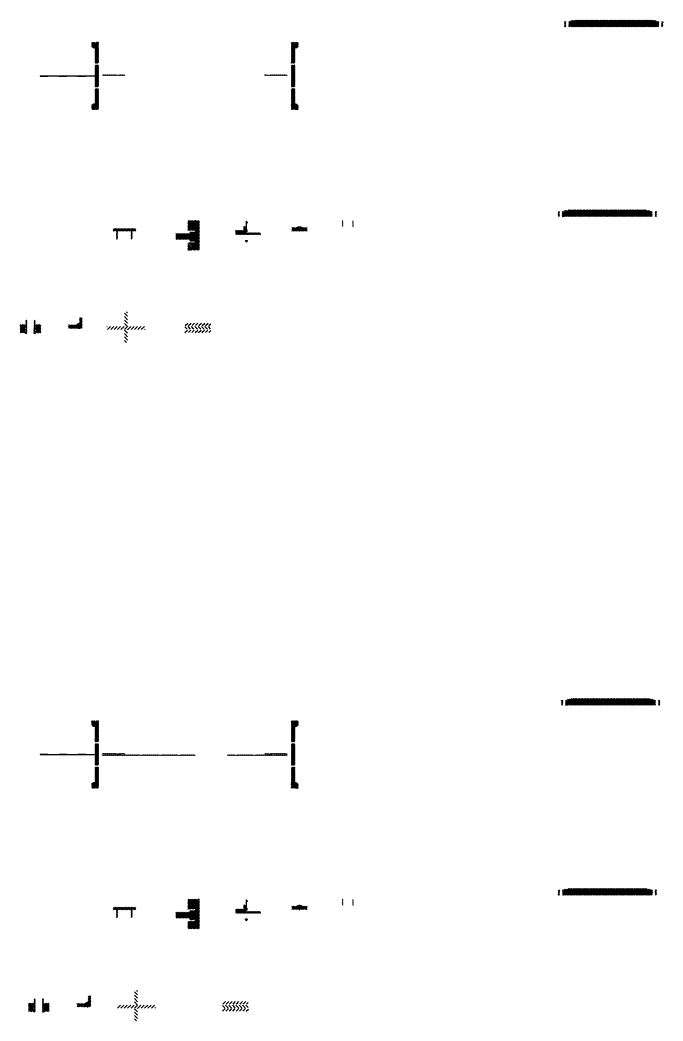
# Model space of a CAD drawing. Extents: x -7284 to 7863, y -3829 to 2899.
# Drawn here: x -735 to 270, y -1171 to 395 of the extents above; entities that cross this region are included whole.
import ezdxf

# ---------------------------------------------------------------- set-up
doc = ezdxf.new("R2010")
doc.units = 0
doc.header["$LTSCALE"] = 30
for name, color, linetype in [('5剖面线层', 2, 'CONTINUOUS'), ('hatch', 6, 'CONTINUOUS'), ('剖面线', 6, 'CONTINUOUS')]:
    doc.layers.add(name, color=color, linetype=linetype)
pattern_1 = [(135, (-25513.7119, 2609.71595), (-0.397747564, -0.397747564), [])]
pattern_2 = [(45, (-23713.9723, -397.73876), (-0.265165043, 0.265165043), [])]
pattern_3 = [(45, (-25513.7119, 2609.71595), (-0.397747564, 0.397747564), [])]
pattern_4 = [(45, (-25513.7119, 2609.71595), (-0.530330086, 0.530330086), [])]
pattern_5 = [(135, (8206.05864, -5926.2524), (-0.280633004, -0.280633004), []), (225, (8206.05864, -5926.2524), (0.280633004, -0.280633004), [])]
pattern_6 = [(135, (-3786.0446, 185.8102), (-2.6516504, -2.6516504), [])]
pattern_7 = [(135, (-25513.7119, 1548.6836), (-0.397747564, -0.397747564), [])]
pattern_8 = [(45, (-23713.9723, -1458.77113), (-0.265165043, 0.265165043), [])]
pattern_9 = [(45, (-25513.7119, 1548.6836), (-0.397747564, 0.397747564), [])]
pattern_10 = [(45, (-25513.7119, 1548.6836), (-0.530330086, 0.530330086), [])]
pattern_11 = [(135, (8219.2723, -6987.28477), (-0.280633004, -0.280633004), []), (225, (8219.2723, -6987.28477), (0.280633004, -0.280633004), [])]
pattern_12 = [(135, (-3770.294, -875.222), (-2.6516504, -2.6516504), [])]

msp = doc.modelspace()

# ---------------------------------------------------------------- hatches: boundary and pattern name
at = {"layer": '5剖面线层'}
h = msp.add_hatch(dxfattribs=at)
h.set_pattern_fill('ANSI31', color=256, scale=10, style=0)
h.set_pattern_definition([(45, (-28930.1108, -1722.8165), (-0.883883476, 0.883883476), [])])
h.paths.add_polyline_path([(118.393, 392.047), (116.268, 392.047), (116.268, 391.547), (118.393, 391.547)])
h.paths.add_polyline_path([(193.143, 394.547), (132.018, 394.547), (131.018, 393.547), (126.018, 393.547), (126.018, 392.047), (122.893, 392.047), (122.893, 391.547), (193.143, 391.547)])
h.paths.add_polyline_path([(260.268, 393.547), (255.268, 393.547), (254.268, 394.547), (193.143, 394.547), (193.143, 391.547), (263.393, 391.547), (263.393, 392.047), (260.268, 392.047)])
h.paths.add_polyline_path([(270.018, 392.047), (267.893, 392.047), (267.893, 391.547), (270.018, 391.547)])
h = msp.add_hatch(dxfattribs=at)
h.set_pattern_fill('ANSI31', color=256, scale=10, angle=90, style=0)
h.set_pattern_definition([(135, (-28930.1108, -1722.8165), (-0.883883476, -0.883883476), [])])
h.paths.add_polyline_path([(118.393, 391.547), (116.268, 391.547), (116.268, 384.047), (118.393, 384.047)])
h.paths.add_polyline_path([(193.143, 391.547), (122.893, 391.547), (122.893, 384.047), (193.143, 384.047)])
h.paths.add_polyline_path([(263.393, 391.547), (193.143, 391.547), (193.143, 384.047), (263.393, 384.047)])
h.paths.add_polyline_path([(270.018, 391.547), (267.893, 391.547), (267.893, 384.047), (270.018, 384.047)])
h = msp.add_hatch(dxfattribs=at)
h.set_pattern_fill('ANSI31', color=256, scale=4.5, style=0)
h.set_pattern_definition(pattern_3)
h.paths.add_polyline_path([(-622.748, 357.146), (-622.748, 352.748), (-622.373, 352.098), (-621.123, 352.098), (-620.401, 350.848), (-617.498, 350.848), (-617.498, 354.286), (-616.748, 354.286), (-616.748, 354.911), (-617.498, 355.661), (-617.498, 357.146)])
h.paths.add_polyline_path([(-617.498, 357.146), (-617.498, 359.598), (-622.748, 359.598), (-622.748, 357.146)])
h.paths.add_polyline_path([(-617.498, 263.348), (-620.401, 263.348), (-621.123, 262.098), (-622.373, 262.098), (-622.748, 261.449), (-622.748, 257.051), (-617.498, 257.051), (-617.498, 258.536), (-616.748, 259.286), (-616.748, 259.911), (-617.498, 259.911)])
h.paths.add_polyline_path([(-617.498, 254.598), (-617.498, 257.051), (-622.748, 257.051), (-622.748, 254.598)])
h = msp.add_hatch(dxfattribs=at)
h.set_pattern_fill('ANSI31', color=256, scale=4.5, angle=90, style=0)
h.set_pattern_definition(pattern_1)
h.paths.add_polyline_path([(-612.373, 359.598), (-616.373, 359.598), (-616.373, 357.146), (-612.373, 357.146)])
h.paths.add_polyline_path([(-612.373, 357.146), (-616.373, 357.146), (-616.373, 354.098), (-617.123, 354.098), (-617.123, 351.161), (-617.623, 350.661), (-617.623, 327.098), (-612.373, 327.098)])
h.paths.add_polyline_path([(-612.373, 323.973), (-617.623, 323.973), (-617.623, 307.098), (-612.373, 307.098)])
h.paths.add_polyline_path([(-612.373, 307.098), (-617.623, 307.098), (-617.623, 290.223), (-612.373, 290.223)])
h.paths.add_polyline_path([(-612.373, 287.098), (-617.623, 287.098), (-617.623, 263.536), (-617.06, 262.973), (-617.123, 262.973), (-617.123, 260.098), (-616.373, 260.098), (-616.373, 257.051), (-612.373, 257.051)])
h.paths.add_polyline_path([(-612.373, 257.051), (-616.373, 257.051), (-616.373, 254.598), (-612.373, 254.598)])
h = msp.add_hatch(dxfattribs=at)
h.set_pattern_fill('ANSI31', color=256, scale=4.5, angle=90, style=0)
h.set_pattern_definition(pattern_1)
h.paths.add_polyline_path([(-310.748, 357.146), (-310.748, 327.098), (-305.498, 327.098), (-305.498, 350.661), (-305.998, 351.161), (-305.998, 354.098), (-306.748, 354.098), (-306.748, 357.146)])
h.paths.add_polyline_path([(-306.748, 357.146), (-306.748, 359.598), (-310.748, 359.598), (-310.748, 357.146)])
h.paths.add_polyline_path([(-305.498, 323.973), (-310.748, 323.973), (-310.748, 307.098), (-305.498, 307.098)])
h.paths.add_polyline_path([(-310.748, 290.223), (-305.498, 290.223), (-305.498, 307.098), (-310.748, 307.098)])
h.paths.add_polyline_path([(-310.748, 257.051), (-306.748, 257.051), (-306.748, 260.098), (-305.998, 260.098), (-305.998, 263.036), (-305.498, 263.536), (-305.498, 287.098), (-310.748, 287.098)])
h.paths.add_polyline_path([(-306.748, 254.598), (-306.748, 257.051), (-310.748, 257.051), (-310.748, 254.598)])
h = msp.add_hatch(dxfattribs=at)
h.set_pattern_fill('ANSI31', color=256, scale=4.5, style=0)
h.set_pattern_definition(pattern_3)
h.paths.add_polyline_path([(-300.373, 357.146), (-305.623, 357.146), (-305.623, 355.661), (-306.373, 354.911), (-306.373, 354.286), (-305.623, 354.286), (-305.623, 350.848), (-302.72, 350.848), (-301.998, 352.098), (-300.748, 352.098), (-300.373, 352.748)])
h.paths.add_polyline_path([(-300.373, 357.146), (-300.373, 359.598), (-305.623, 359.598), (-305.623, 357.146)])
h.paths.add_polyline_path([(-300.373, 261.449), (-300.748, 262.098), (-301.998, 262.098), (-302.72, 263.348), (-305.623, 263.348), (-305.623, 259.911), (-306.373, 259.911), (-306.373, 259.286), (-305.623, 258.536), (-305.623, 257.051), (-300.373, 257.051)])
h.paths.add_polyline_path([(-300.373, 254.598), (-300.373, 257.051), (-305.623, 257.051), (-305.623, 254.598)])
h = msp.add_hatch(color=256, dxfattribs=at)
h.paths.add_polyline_path([(-612.373, 307.765), (-612.373, 307.473), (-612.081, 307.473)])
h.paths.add_polyline_path([(-612.081, 306.723), (-612.373, 306.723), (-612.373, 306.431)])
h = msp.add_hatch(dxfattribs=at)
h.set_pattern_fill('ANSI31', color=256, scale=6, style=0)
h.set_pattern_definition(pattern_4)
h.paths.add_polyline_path([(-570.873, 307.723), (-570.873, 308.723), (-605.873, 308.723), (-605.873, 307.723)])
h = msp.add_hatch(dxfattribs=at)
h.set_pattern_fill('ANSI31', color=256, scale=6, style=0)
h.set_pattern_definition(pattern_4)
h.paths.add_polyline_path([(-317.248, 307.723), (-317.248, 308.723), (-352.248, 308.723), (-352.248, 307.723)])
h = msp.add_hatch(dxfattribs=at)
h.set_pattern_fill('ANSI31', color=256, scale=10, style=0)
h.set_pattern_definition([(45, (-28939.6312, -1735.6032), (-0.883883476, 0.883883476), [])])
h.paths.add_polyline_path([(108.192, 94.781), (108.192, 95.281), (106.067, 95.281), (106.067, 94.781)])
h.paths.add_polyline_path([(253.192, 94.781), (253.192, 95.281), (250.067, 95.281), (250.067, 96.781), (245.067, 96.781), (244.067, 97.781), (182.942, 97.781), (182.942, 94.781)])
h.paths.add_polyline_path([(259.817, 94.781), (259.817, 95.281), (257.692, 95.281), (257.692, 94.781)])
h.paths.add_polyline_path([(182.942, 94.781), (182.942, 97.781), (121.817, 97.781), (120.817, 96.781), (115.817, 96.781), (115.817, 95.281), (112.692, 95.281), (112.692, 94.781)])
h = msp.add_hatch(dxfattribs=at)
h.set_pattern_fill('ANSI31', color=256, scale=10, angle=90, style=0)
h.set_pattern_definition([(135, (-28939.6312, -1735.6032), (-0.883883476, -0.883883476), [])])
h.paths.add_polyline_path([(108.192, 94.781), (106.067, 94.781), (106.067, 87.281), (108.192, 87.281)])
h.paths.add_polyline_path([(182.942, 87.281), (182.942, 94.781), (112.692, 94.781), (112.692, 87.281)])
h.paths.add_polyline_path([(253.192, 87.281), (253.192, 94.781), (182.942, 94.781), (182.942, 87.281)])
h.paths.add_polyline_path([(259.817, 94.781), (257.692, 94.781), (257.692, 87.281), (259.817, 87.281)])
h = msp.add_hatch(dxfattribs=at)
h.set_pattern_fill('ANSI37', color=256, style=0)
h.set_pattern_definition([(45, (-28930.11081, -1722.81654), (-0.08838834765, 0.08838834765), []), (135, (-28930.11081, -1722.81654), (-0.08838834765, -0.08838834765), [])])
h.paths.add_polyline_path([(-380.92, 69.254), (-384.85, 71.766), (-384.85, 66.696), (-380.92, 66.696)])
h.paths.add_polyline_path([(-380.92, 76.827), (-379.936, 77.405), (-379.108, 77.405), (-381.218, 79.981), (-381.218, 69.444), (-380.92, 69.254)])
h = msp.add_hatch(dxfattribs=at)
h.set_pattern_fill('ANSI31', color=256, scale=5, style=0)
h.set_pattern_definition([(45, (-28930.1108, -1722.81654), (-0.441941738, 0.441941738), [])])
h.paths.add_polyline_path([(-366.539, 61.594), (-382.175, 61.594), (-382.175, 63.433), (-384.85, 63.433), (-386.625, 65.208), (-397.586, 65.208), (-397.586, 59.261), (-366.539, 59.261)])
h.paths.add_polyline_path([(-359.138, 61.594), (-366.539, 61.594), (-366.539, 59.261), (-359.138, 59.261)])
h.paths.add_polyline_path([(-387.192, 61.996), (-378.442, 61.996), (-378.442, 56.746), (-387.192, 56.746)], flags=9)
h = msp.add_hatch(dxfattribs=at)
h.set_pattern_fill('ANSI31', color=256, scale=3, angle=90, style=0)
h.set_pattern_definition([(135, (-28930.1108, -1722.81654), (-0.265165043, -0.265165043), [])])
h.paths.add_polyline_path([(-379.789, 66.696), (-384.85, 66.696), (-384.85, 64.973), (-381.816, 64.973), (-381.816, 63.433), (-379.795, 63.433)])
h = msp.add_hatch(dxfattribs=at)
h.set_pattern_fill('ANSI31', color=256, scale=10, style=0)
h.set_pattern_definition([(45, (-28935.1087, -2783.8489), (-0.883883476, 0.883883476), [])])
h.paths.add_polyline_path([(113.395, -668.985), (111.27, -668.985), (111.27, -669.485), (113.395, -669.485)])
h.paths.add_polyline_path([(188.145, -666.485), (127.02, -666.485), (126.02, -667.485), (121.02, -667.485), (121.02, -668.985), (117.895, -668.985), (117.895, -669.485), (188.145, -669.485)])
h.paths.add_polyline_path([(255.27, -667.485), (250.27, -667.485), (249.27, -666.485), (188.145, -666.485), (188.145, -669.485), (258.395, -669.485), (258.395, -668.985), (255.27, -668.985)])
h.paths.add_polyline_path([(265.02, -668.985), (262.895, -668.985), (262.895, -669.485), (265.02, -669.485)])
h = msp.add_hatch(dxfattribs=at)
h.set_pattern_fill('ANSI31', color=256, scale=10, angle=90, style=0)
h.set_pattern_definition([(135, (-28935.1087, -2783.8489), (-0.883883476, -0.883883476), [])])
h.paths.add_polyline_path([(113.395, -669.485), (111.27, -669.485), (111.27, -676.985), (113.395, -676.985)])
h.paths.add_polyline_path([(188.145, -669.485), (117.895, -669.485), (117.895, -676.985), (188.145, -676.985)])
h.paths.add_polyline_path([(258.395, -669.485), (188.145, -669.485), (188.145, -676.985), (258.395, -676.985)])
h.paths.add_polyline_path([(265.02, -669.485), (262.895, -669.485), (262.895, -676.985), (265.02, -676.985)])
h = msp.add_hatch(dxfattribs=at)
h.set_pattern_fill('ANSI31', color=256, scale=4.5, style=0)
h.set_pattern_definition(pattern_9)
h.paths.add_polyline_path([(-622.748, -703.886), (-622.748, -708.284), (-622.373, -708.934), (-621.123, -708.934), (-620.401, -710.184), (-617.498, -710.184), (-617.498, -706.747), (-616.748, -706.747), (-616.748, -706.122), (-617.498, -705.372), (-617.498, -703.886)])
h.paths.add_polyline_path([(-617.498, -703.886), (-617.498, -701.434), (-622.748, -701.434), (-622.748, -703.886)])
h.paths.add_polyline_path([(-617.498, -797.684), (-620.401, -797.684), (-621.123, -798.934), (-622.373, -798.934), (-622.748, -799.584), (-622.748, -803.982), (-617.498, -803.982), (-617.498, -802.497), (-616.748, -801.747), (-616.748, -801.122), (-617.498, -801.122)])
h.paths.add_polyline_path([(-617.498, -806.434), (-617.498, -803.982), (-622.748, -803.982), (-622.748, -806.434)])
h = msp.add_hatch(dxfattribs=at)
h.set_pattern_fill('ANSI31', color=256, scale=4.5, angle=90, style=0)
h.set_pattern_definition(pattern_7)
h.paths.add_polyline_path([(-612.373, -701.434), (-616.373, -701.434), (-616.373, -703.886), (-612.373, -703.886)])
h.paths.add_polyline_path([(-612.373, -703.886), (-616.373, -703.886), (-616.373, -706.934), (-617.123, -706.934), (-617.123, -709.872), (-617.623, -710.372), (-617.623, -733.934), (-612.373, -733.934)])
h.paths.add_polyline_path([(-612.373, -737.059), (-617.623, -737.059), (-617.623, -753.934), (-612.373, -753.934)])
h.paths.add_polyline_path([(-612.373, -753.934), (-617.623, -753.934), (-617.623, -770.809), (-612.373, -770.809)])
h.paths.add_polyline_path([(-612.373, -773.934), (-617.623, -773.934), (-617.623, -797.497), (-617.06, -798.059), (-617.123, -798.059), (-617.123, -800.934), (-616.373, -800.934), (-616.373, -803.982), (-612.373, -803.982)])
h.paths.add_polyline_path([(-612.373, -803.982), (-616.373, -803.982), (-616.373, -806.434), (-612.373, -806.434)])
h = msp.add_hatch(dxfattribs=at)
h.set_pattern_fill('ANSI31', color=256, scale=4.5, angle=90, style=0)
h.set_pattern_definition(pattern_7)
h.paths.add_polyline_path([(-310.748, -703.886), (-310.748, -733.934), (-305.498, -733.934), (-305.498, -710.372), (-305.998, -709.872), (-305.998, -706.934), (-306.748, -706.934), (-306.748, -703.886)])
h.paths.add_polyline_path([(-306.748, -703.886), (-306.748, -701.434), (-310.748, -701.434), (-310.748, -703.886)])
h.paths.add_polyline_path([(-305.498, -737.059), (-310.748, -737.059), (-310.748, -753.934), (-305.498, -753.934)])
h.paths.add_polyline_path([(-310.748, -770.809), (-305.498, -770.809), (-305.498, -753.934), (-310.748, -753.934)])
h.paths.add_polyline_path([(-310.748, -803.982), (-306.748, -803.982), (-306.748, -800.934), (-305.998, -800.934), (-305.998, -797.997), (-305.498, -797.497), (-305.498, -773.934), (-310.748, -773.934)])
h.paths.add_polyline_path([(-306.748, -806.434), (-306.748, -803.982), (-310.748, -803.982), (-310.748, -806.434)])
h = msp.add_hatch(dxfattribs=at)
h.set_pattern_fill('ANSI31', color=256, scale=4.5, style=0)
h.set_pattern_definition(pattern_9)
h.paths.add_polyline_path([(-300.373, -703.886), (-305.623, -703.886), (-305.623, -705.372), (-306.373, -706.122), (-306.373, -706.747), (-305.623, -706.747), (-305.623, -710.184), (-302.72, -710.184), (-301.998, -708.934), (-300.748, -708.934), (-300.373, -708.284)])
h.paths.add_polyline_path([(-300.373, -703.886), (-300.373, -701.434), (-305.623, -701.434), (-305.623, -703.886)])
h.paths.add_polyline_path([(-300.373, -799.584), (-300.748, -798.934), (-301.998, -798.934), (-302.72, -797.684), (-305.623, -797.684), (-305.623, -801.122), (-306.373, -801.122), (-306.373, -801.747), (-305.623, -802.497), (-305.623, -803.982), (-300.373, -803.982)])
h.paths.add_polyline_path([(-300.373, -806.434), (-300.373, -803.982), (-305.623, -803.982), (-305.623, -806.434)])
h = msp.add_hatch(color=256, dxfattribs=at)
h.paths.add_polyline_path([(-612.373, -753.014), (-612.373, -753.559), (-611.829, -753.559)])
h.paths.add_polyline_path([(-611.829, -754.309), (-612.373, -754.309), (-612.373, -754.854)])
h = msp.add_hatch(dxfattribs=at)
h.set_pattern_fill('ANSI31', color=256, scale=6, style=0)
h.set_pattern_definition(pattern_10)
h.paths.add_polyline_path([(-570.873, -753.309), (-570.873, -752.309), (-605.873, -752.309), (-605.873, -753.309)])
h = msp.add_hatch(dxfattribs=at)
h.set_pattern_fill('ANSI31', color=256, scale=6, style=0)
h.set_pattern_definition(pattern_10)
h.paths.add_polyline_path([(-410.325, -754.559), (-410.51, -755.559), (-317.248, -755.559), (-317.248, -754.559)])
h.paths.add_polyline_path([(-461.01, -755.559), (-461.007, -755.448), (-460.993, -755.166), (-460.977, -754.884), (-460.957, -754.603), (-460.953, -754.559), (-605.873, -754.559), (-605.873, -755.559)])
h = msp.add_hatch(dxfattribs=at)
h.set_pattern_fill('ANSI31', color=256, scale=6, style=0)
h.set_pattern_definition(pattern_10)
h.paths.add_polyline_path([(-317.248, -753.309), (-317.248, -752.309), (-352.248, -752.309), (-352.248, -753.309)])
h = msp.add_hatch(dxfattribs=at)
h.set_pattern_fill('ANSI31', color=256, scale=10, style=0)
h.set_pattern_definition([(45, (-28939.3692, -2796.6355), (-0.883883476, 0.883883476), [])])
h.paths.add_polyline_path([(108.454, -966.252), (108.454, -965.752), (106.329, -965.752), (106.329, -966.252)])
h.paths.add_polyline_path([(253.454, -966.252), (253.454, -965.752), (250.329, -965.752), (250.329, -964.252), (245.329, -964.252), (244.329, -963.252), (183.204, -963.252), (183.204, -966.252)])
h.paths.add_polyline_path([(260.079, -966.252), (260.079, -965.752), (257.954, -965.752), (257.954, -966.252)])
h.paths.add_polyline_path([(183.204, -966.252), (183.204, -963.252), (122.079, -963.252), (121.079, -964.252), (116.079, -964.252), (116.079, -965.752), (112.954, -965.752), (112.954, -966.252)])
h = msp.add_hatch(dxfattribs=at)
h.set_pattern_fill('ANSI31', color=256, scale=10, angle=90, style=0)
h.set_pattern_definition([(135, (-28939.3692, -2796.6355), (-0.883883476, -0.883883476), [])])
h.paths.add_polyline_path([(108.454, -966.252), (106.329, -966.252), (106.329, -973.752), (108.454, -973.752)])
h.paths.add_polyline_path([(183.204, -973.752), (183.204, -966.252), (112.954, -966.252), (112.954, -973.752)])
h.paths.add_polyline_path([(253.454, -973.752), (253.454, -966.252), (183.204, -966.252), (183.204, -973.752)])
h.paths.add_polyline_path([(260.079, -966.252), (257.954, -966.252), (257.954, -973.752), (260.079, -973.752)])
h = msp.add_hatch(dxfattribs=at)
h.set_pattern_fill('ANSI37', color=256, style=0)
h.set_pattern_definition([(45, (-28930.11081, -2783.8489), (-0.08838834765, 0.08838834765), []), (135, (-28930.11081, -2783.8489), (-0.08838834765, -0.08838834765), [])])
h.paths.add_polyline_path([(-380.92, -991.779), (-384.85, -989.267), (-384.85, -994.336), (-380.92, -994.336)])
h.paths.add_polyline_path([(-380.92, -984.205), (-379.936, -983.627), (-379.108, -983.627), (-381.218, -981.052), (-381.218, -991.588), (-380.92, -991.779)])
h = msp.add_hatch(dxfattribs=at)
h.set_pattern_fill('ANSI31', color=256, scale=5, style=0)
h.set_pattern_definition([(45, (-28930.1108, -2783.8489), (-0.441941738, 0.441941738), [])])
h.paths.add_polyline_path([(-366.539, -999.438), (-382.175, -999.438), (-382.175, -997.599), (-384.85, -997.599), (-386.625, -995.825), (-397.586, -995.825), (-397.586, -1001.772), (-366.539, -1001.772)])
h.paths.add_polyline_path([(-359.138, -999.438), (-366.539, -999.438), (-366.539, -1001.772), (-359.138, -1001.772)])
h.paths.add_polyline_path([(-387.192, -999.036), (-378.442, -999.036), (-378.442, -1004.286), (-387.192, -1004.286)], flags=9)
h = msp.add_hatch(dxfattribs=at)
h.set_pattern_fill('ANSI31', color=256, scale=3, angle=90, style=0)
h.set_pattern_definition([(135, (-28930.1108, -2783.8489), (-0.265165043, -0.265165043), [])])
h.paths.add_polyline_path([(-379.789, -994.336), (-384.85, -994.336), (-384.85, -996.06), (-381.816, -996.06), (-381.816, -997.599), (-379.795, -997.599)])
at = {"layer": 'hatch'}
h = msp.add_hatch(dxfattribs=at)
h.set_pattern_fill('ANSI31', color=256, scale=30, angle=90, style=0)
h.set_pattern_definition(pattern_6)
h.paths.add_polyline_path([(-571.716, -84.709), (-568.023, -84.709), (-566.916, -84.709), (-566.916, -61.942), (-571.716, -61.948)])
h = msp.add_hatch(dxfattribs=at)
h.set_pattern_fill('ANSI31', color=256, scale=30, style=0)
h.set_pattern_definition([(45, (-3786.0446, 185.8102), (-2.6516504, 2.6516504), [])])
h.paths.add_polyline_path([(-568.023, -89.509), (-539.044, -89.509), (-539.044, -84.709), (-568.023, -84.709), (-599, -84.709), (-599, -89.509)])
h = msp.add_hatch(dxfattribs=at)
h.set_pattern_fill('ANSI31', color=256, scale=30, angle=90, style=0)
h.set_pattern_definition(pattern_6)
h.paths.add_polyline_path([(-571.716, -109.57), (-566.916, -109.57), (-566.916, -89.509), (-568.023, -89.509), (-571.716, -89.509)])
h = msp.add_hatch(dxfattribs=at)
h.set_pattern_fill('ANSI31', color=256, scale=30, style=0)
h.set_pattern_definition([(45, (-3598.8545, 273.4493), (-2.6516504, 2.6516504), [])])
edge = h.paths.add_edge_path()
edge.add_arc((-476.999, -86.783), 40.697, 349.380345, 355.066393)
edge.add_line((-436.453, -90.283), (-476.999, -90.283))
edge.add_line((-476.999, -90.283), (-476.999, -94.283))
edge.add_line((-476.999, -94.283), (-436.999, -94.283))
edge = h.paths.add_edge_path()
edge.add_arc((-476.999, -86.783), 40.697, 4.933607, 10.619655)
edge.add_line((-436.999, -79.283), (-476.999, -79.283))
edge.add_line((-476.999, -79.283), (-476.999, -83.283))
edge.add_line((-476.999, -83.283), (-436.453, -83.283))
h = msp.add_hatch(dxfattribs=at)
h.set_pattern_fill('ANSI31', color=256, scale=30, angle=90, style=0)
h.set_pattern_definition([(135, (-3598.8545, 273.4493), (-2.6516504, -2.6516504), [])])
h.paths.add_polyline_path([(-436.999, -86.783), (-436.999, -84.783), (-476.999, -84.783), (-476.999, -86.783)])
h.paths.add_polyline_path([(-476.999, -86.783), (-476.999, -88.783), (-436.999, -88.783), (-436.999, -86.783)])
h = msp.add_hatch(dxfattribs=at)
h.set_pattern_fill('ANSI31', color=256, scale=30, angle=90, style=0)
h.set_pattern_definition(pattern_12)
h.paths.add_polyline_path([(-555.965, -1145.741), (-552.273, -1145.741), (-551.165, -1145.741), (-551.165, -1122.974), (-555.965, -1122.98)])
h = msp.add_hatch(dxfattribs=at)
h.set_pattern_fill('ANSI31', color=256, scale=30, style=0)
h.set_pattern_definition([(45, (-3540.0975, -787.583), (-2.6516504, 2.6516504), [])])
edge = h.paths.add_edge_path()
edge.add_arc((-418.242, -1147.816), 40.697, 349.380345, 355.066393)
edge.add_line((-377.696, -1151.316), (-418.242, -1151.316))
edge.add_line((-418.242, -1151.316), (-418.242, -1155.316))
edge.add_line((-418.242, -1155.316), (-378.242, -1155.316))
edge = h.paths.add_edge_path()
edge.add_arc((-418.242, -1147.816), 40.697, 4.933607, 10.619655)
edge.add_line((-378.242, -1140.316), (-418.242, -1140.316))
edge.add_line((-418.242, -1140.316), (-418.242, -1144.316))
edge.add_line((-418.242, -1144.316), (-377.696, -1144.316))
h = msp.add_hatch(dxfattribs=at)
h.set_pattern_fill('ANSI31', color=256, scale=30, style=0)
h.set_pattern_definition([(45, (-3770.294, -875.222), (-2.6516504, 2.6516504), [])])
h.paths.add_polyline_path([(-552.273, -1150.541), (-523.294, -1150.541), (-523.294, -1145.741), (-552.273, -1145.741), (-583.25, -1145.741), (-583.25, -1150.541)])
h = msp.add_hatch(dxfattribs=at)
h.set_pattern_fill('ANSI31', color=256, scale=30, angle=90, style=0)
h.set_pattern_definition(pattern_12)
h.paths.add_polyline_path([(-555.965, -1170.602), (-551.165, -1170.602), (-551.165, -1150.541), (-552.273, -1150.541), (-555.965, -1150.541)])
h = msp.add_hatch(dxfattribs=at)
h.set_pattern_fill('ANSI31', color=256, scale=30, angle=90, style=0)
h.set_pattern_definition([(135, (-3540.0975, -787.583), (-2.6516504, -2.6516504), [])])
h.paths.add_polyline_path([(-378.242, -1147.816), (-378.242, -1145.816), (-418.242, -1145.816), (-418.242, -1147.816)])
h.paths.add_polyline_path([(-418.242, -1147.816), (-418.242, -1149.816), (-378.242, -1149.816), (-378.242, -1147.816)])
at = {"layer": '剖面线'}
h = msp.add_hatch(dxfattribs=at)
h.set_pattern_fill('ANSI31', color=256, scale=3, style=0)
h.set_pattern_definition(pattern_2)
edge = h.paths.add_edge_path()
edge.add_line((-681.718, 307.098), (-681.718, 307.473))
edge.add_line((-681.718, 307.473), (-703.592, 307.473))
edge.add_ellipse((-681.718, 307.098), major_axis=(0, -43.75), ratio=0.5, start_angle=269.508887, end_angle=270)
edge.add_line((-703.593, 307.098), (-681.718, 307.098))
h.paths.add_polyline_path([(-681.718, 307.473), (-681.718, 307.098), (-653.514, 307.098), (-653.514, 307.473)])
h.paths.add_polyline_path([(-653.514, 306.723), (-653.514, 307.098), (-681.718, 307.098), (-681.718, 306.723)])
edge = h.paths.add_edge_path()
edge.add_line((-681.718, 306.723), (-681.718, 307.098))
edge.add_line((-681.718, 307.098), (-703.593, 307.098))
edge.add_ellipse((-681.718, 307.098), major_axis=(0, -43.75), ratio=0.5, start_angle=270, end_angle=270.491113)
edge.add_line((-703.592, 306.723), (-681.718, 306.723))
h.paths.add_polyline_path([(-653.514, 307.473), (-653.514, 307.098), (-620.864, 307.098, -0.03016543), (-620.842, 307.473)])
h.paths.add_polyline_path([(-620.842, 306.723, -0.03016543), (-620.864, 307.098), (-647.498, 307.098), (-653.514, 307.098), (-653.514, 306.723)])
h = msp.add_hatch(dxfattribs=at)
h.set_pattern_fill('ANSI31', color=256, scale=3, style=0)
h.set_pattern_definition(pattern_2)
h.paths.add_polyline_path([(-617.623, 307.473), (-620.842, 307.473, 0.03016543), (-620.864, 307.098), (-617.623, 307.098)])
h.paths.add_polyline_path([(-617.623, 307.098), (-620.864, 307.098, 0.03016543), (-620.842, 306.723), (-617.623, 306.723)])
h = msp.add_hatch(dxfattribs=at)
h.set_pattern_fill('ANSI31', color=256, scale=0.5, angle=90, style=0)
h.set_pattern_definition([(135, (8371.1192, -5863.8659), (-1.12253202, -1.12253202), [])])
h.paths.add_polyline_path([(-454.52, 81.117), (-472.365, 81.117), (-472.365, 65.36), (-461.611, 65.36), (-461.611, 46.444), (-472.365, 46.444), (-472.365, 34.589), (-454.52, 34.589)])
h = msp.add_hatch(dxfattribs=at)
h.set_pattern_fill('ANSI31', color=256, scale=0.25, style=0)
h.set_pattern_definition([(45, (8742.8165, -5771.0899), (-0.56126601, 0.56126601), [])])
h.paths.add_polyline_path([(-214.022, 80.82), (-214.62, 80.82), (-214.62, 70.972), (-214.022, 70.972)])
h.paths.add_polyline_path([(-230.356, 80.82), (-230.955, 80.82), (-230.955, 70.972), (-230.356, 70.972)])
h = msp.add_hatch(dxfattribs=at)
h.set_pattern_fill('ANSI31', color=256, scale=0.5, style=0)
h.set_pattern_definition([(45, (8338.9591, -5860.8638), (-1.12253202, 1.12253202), [])])
h.paths.add_polyline_path([(-571.669, 68.494), (-571.669, 64.364), (-554.045, 64.364), (-554.045, 68.494)])
h.paths.add_polyline_path([(-589.293, 68.494), (-589.293, 64.364), (-571.669, 64.364), (-571.669, 68.494)])
h = msp.add_hatch(dxfattribs=at)
h.set_pattern_fill('ANSI31', color=256, scale=0.25, angle=90, style=0)
h.set_pattern_definition([(135, (8338.9591, -5860.86375), (-0.56126601, -0.56126601), [])])
h.paths.add_polyline_path([(-560.929, 52.084), (-559.538, 52.084), (-559.538, 64.364), (-560.929, 64.364)])
h.paths.add_polyline_path([(-582.409, 64.364), (-583.8, 64.364), (-583.8, 52.084), (-582.409, 52.084)])
h = msp.add_hatch(dxfattribs=at)
h.set_pattern_fill('ANSI37', color=256, scale=0.25, style=0)
h.set_pattern_definition([(45, (8371.1192, -5863.8659), (-0.56126601, 0.56126601), []), (135, (8371.1192, -5863.8659), (-0.56126601, -0.56126601), [])])
h.paths.add_polyline_path([(-461.611, 62.893), (-469.304, 62.893), (-469.304, 48.911), (-461.611, 48.911)])
h = msp.add_hatch(dxfattribs=at)
h.set_pattern_fill('ANSI37', color=256, scale=0.25, style=0)
h.set_pattern_definition([(45, (8387.9722, -5860.6788), (-0.56126601, 0.56126601), []), (135, (8387.9722, -5860.6788), (-0.56126601, -0.56126601), [])])
h.paths.add_polyline_path([(-384.85, 64.973), (-384.85, 63.433), (-382.175, 63.433), (-382.175, 64.973)])
h = msp.add_hatch(dxfattribs=at)
h.set_pattern_fill('ANSI31', color=256, scale=0.5, angle=90, style=0)
h.set_pattern_definition([(135, (8705.6417, -5771.4176), (-1.12253202, -1.12253202), [])])
h.paths.add_polyline_path([(-310.216, 69.92), (-310.216, 64.537), (-298.279, 64.537), (-298.279, 65.124), (-302.404, 69.92)])
h = msp.add_hatch(dxfattribs=at)
h.set_pattern_fill('ANSI37', color=256, scale=0.125, style=0)
h.set_pattern_definition([(45, (8705.64172, -5771.41765), (-0.280633004, 0.280633004), []), (135, (8705.64172, -5771.41765), (-0.280633004, -0.280633004), [])])
h.paths.add_polyline_path([(-293.403, 69.92, 0.32032019), (-302.404, 69.92), (-298.279, 65.124), (-298.279, 64.537), (-298.461, 64.537, 0.29706448), (-297.364, 64.537), (-297.528, 64.537), (-297.528, 65.124)])
h = msp.add_hatch(dxfattribs=at)
h.set_pattern_fill('ANSI31', color=256, scale=0.5, style=0)
h.set_pattern_definition([(45, (8705.6417, -5771.4176), (-1.12253202, 1.12253202), [])])
h.paths.add_polyline_path([(-286.159, 69.92), (-293.403, 69.92), (-297.528, 65.124), (-297.528, 64.537), (-286.159, 64.537)])
h = msp.add_hatch(dxfattribs=at)
h.set_pattern_fill('ANSI31', color=256, scale=0.5, style=0)
h.set_pattern_definition([(45, (8371.1192, -5863.8659), (-1.12253202, 1.12253202), [])])
h.paths.add_polyline_path([(-491.297, 60.49), (-491.297, 51.314), (-469.304, 51.314), (-469.304, 60.49)])
h = msp.add_hatch(dxfattribs=at)
h.set_pattern_fill('ANSI37', color=256, scale=0.125, style=0)
h.set_pattern_definition([(45, (8387.97223, -5860.6788), (-0.280633004, 0.280633004), []), (135, (8387.97223, -5860.6788), (-0.280633004, -0.280633004), [])])
h.paths.add_polyline_path([(-379.285, 49.235), (-380.095, 50.045), (-382.884, 50.045), (-381.218, 47.014)])
h = msp.add_hatch(dxfattribs=at)
h.set_pattern_fill('ANSI31', color=256, scale=0.25, angle=90, style=0)
h.set_pattern_definition([(135, (8206.0586, -5926.2524), (-0.56126601, -0.56126601), [])])
h.paths.add_polyline_path([(-712.967, -95.907), (-711.421, -95.907), (-711.421, -74.72), (-712.967, -74.72)])
h.paths.add_polyline_path([(-725.775, -95.907), (-724.229, -95.907), (-724.229, -74.72), (-725.775, -74.72)])
h = msp.add_hatch(dxfattribs=at)
h.set_pattern_fill('ANSI31', color=256, scale=0.5, angle=90, style=0)
h.set_pattern_definition([(135, (8240.3946, -5924.4738), (-1.12253202, -1.12253202), [])])
h.paths.add_polyline_path([(-637.472, -70.367), (-641.672, -70.367), (-641.672, -87.588), (-637.472, -87.588)])
h = msp.add_hatch(dxfattribs=at)
h.set_pattern_fill('ANSI31', color=256, scale=0.5, style=0)
h.set_pattern_definition([(45, (8206.0586, -5926.2524), (-1.12253202, 1.12253202), [])])
h.paths.add_polyline_path([(-710.598, -94.641), (-710.305, -94.791), (-702.382, -94.791), (-702.382, -81.468), (-710.336, -81.468), (-710.598, -82.109)])
h.paths.add_polyline_path([(-734.814, -94.791), (-726.891, -94.791), (-726.598, -94.641), (-726.598, -82.109), (-726.86, -81.468), (-734.814, -81.468)])
h = msp.add_hatch(dxfattribs=at)
h.set_pattern_fill('ANSI31', color=256, scale=0.5, style=0)
h.set_pattern_definition([(45, (8240.3946, -5924.4738), (-1.12253202, 1.12253202), [])])
h.paths.add_polyline_path([(-643.46, -87.588), (-643.46, -85.686), (-646.843, -82.302), (-658.956, -82.302), (-658.956, -87.588)])
h = msp.add_hatch(dxfattribs=at)
h.set_pattern_fill('ANSI37', color=256, scale=0.125, angle=90, style=0)
h.set_pattern_definition([(135, (8240.39463, -5924.47378), (-0.280633004, -0.280633004), []), (225, (8240.39463, -5924.47378), (0.280633004, -0.280633004), [])])
h.paths.add_polyline_path([(-643.46, -85.686), (-643.46, -87.588), (-641.672, -87.588), (-641.672, -79.411), (-646.843, -82.302)])
h = msp.add_hatch(dxfattribs=at)
h.set_pattern_fill('ANSI37', color=256, scale=0.125, angle=90, style=0)
h.set_pattern_definition(pattern_5)
h.paths.add_polyline_path([(-725.775, -94.791), (-726.891, -94.791), (-725.775, -95.907)])
h.paths.add_polyline_path([(-725.775, -94.221), (-726.598, -94.641), (-726.598, -94.791), (-725.775, -94.791)])
h.paths.add_polyline_path([(-726.598, -94.641), (-726.891, -94.791), (-726.598, -94.791)])
h = msp.add_hatch(dxfattribs=at)
h.set_pattern_fill('ANSI37', color=256, scale=0.125, angle=90, style=0)
h.set_pattern_definition(pattern_5)
h.paths.add_polyline_path([(-710.305, -94.791), (-711.421, -94.791), (-711.421, -95.907)])
h.paths.add_polyline_path([(-710.598, -94.641), (-711.421, -94.221), (-711.421, -94.791), (-710.598, -94.791)])
h.paths.add_polyline_path([(-710.598, -94.641), (-710.598, -94.791), (-710.305, -94.791)])
h = msp.add_hatch(dxfattribs=at)
h.set_pattern_fill('ANSI31', color=256, scale=3, style=0)
h.set_pattern_definition(pattern_8)
edge = h.paths.add_edge_path()
edge.add_line((-681.718, -753.934), (-681.718, -753.559))
edge.add_line((-681.718, -753.559), (-703.592, -753.559))
edge.add_ellipse((-681.718, -753.934), major_axis=(0, -43.75), ratio=0.5, start_angle=269.508887, end_angle=270)
edge.add_line((-703.593, -753.934), (-681.718, -753.934))
h.paths.add_polyline_path([(-681.718, -753.559), (-681.718, -753.934), (-653.514, -753.934), (-653.514, -753.559)])
h.paths.add_polyline_path([(-653.514, -754.309), (-653.514, -753.934), (-681.718, -753.934), (-681.718, -754.309)])
edge = h.paths.add_edge_path()
edge.add_line((-681.718, -754.309), (-681.718, -753.934))
edge.add_line((-681.718, -753.934), (-703.593, -753.934))
edge.add_ellipse((-681.718, -753.934), major_axis=(0, -43.75), ratio=0.5, start_angle=270, end_angle=270.491113)
edge.add_line((-703.592, -754.309), (-681.718, -754.309))
h.paths.add_polyline_path([(-653.514, -753.559), (-653.514, -753.934), (-620.864, -753.934, -0.03016543), (-620.842, -753.559)])
h.paths.add_polyline_path([(-620.842, -754.309, -0.03016543), (-620.864, -753.934), (-647.498, -753.934), (-653.514, -753.934), (-653.514, -754.309)])
h = msp.add_hatch(dxfattribs=at)
h.set_pattern_fill('ANSI31', color=256, scale=3, style=0)
h.set_pattern_definition(pattern_8)
h.paths.add_polyline_path([(-617.623, -753.559), (-620.842, -753.559, 0.03016543), (-620.864, -753.934), (-617.623, -753.934)])
h.paths.add_polyline_path([(-617.623, -753.934), (-620.864, -753.934, 0.03016543), (-620.842, -754.309), (-617.623, -754.309)])
h = msp.add_hatch(dxfattribs=at)
h.set_pattern_fill('ANSI31', color=256, scale=0.5, angle=90, style=0)
h.set_pattern_definition([(135, (8371.1192, -6924.8982), (-1.12253202, -1.12253202), [])])
h.paths.add_polyline_path([(-454.52, -979.915), (-472.365, -979.915), (-472.365, -995.672), (-461.611, -995.672), (-461.611, -1014.589), (-472.365, -1014.589), (-472.365, -1026.444), (-454.52, -1026.444)])
h = msp.add_hatch(dxfattribs=at)
h.set_pattern_fill('ANSI31', color=256, scale=0.25, style=0)
h.set_pattern_definition([(45, (8742.8165, -6832.12225), (-0.56126601, 0.56126601), [])])
h.paths.add_polyline_path([(-214.022, -980.213), (-214.62, -980.213), (-214.62, -990.06), (-214.022, -990.06)])
h.paths.add_polyline_path([(-230.356, -980.213), (-230.955, -980.213), (-230.955, -990.06), (-230.356, -990.06)])
h = msp.add_hatch(dxfattribs=at)
h.set_pattern_fill('ANSI31', color=256, scale=0.5, style=0)
h.set_pattern_definition([(45, (8338.9591, -6921.8961), (-1.12253202, 1.12253202), [])])
h.paths.add_polyline_path([(-571.669, -992.538), (-571.669, -996.668), (-554.045, -996.668), (-554.045, -992.538)])
h.paths.add_polyline_path([(-589.293, -992.538), (-589.293, -996.668), (-571.669, -996.668), (-571.669, -992.538)])
h = msp.add_hatch(dxfattribs=at)
h.set_pattern_fill('ANSI31', color=256, scale=0.25, angle=90, style=0)
h.set_pattern_definition([(135, (8338.9591, -6921.8961), (-0.56126601, -0.56126601), [])])
h.paths.add_polyline_path([(-560.929, -1008.948), (-559.538, -1008.948), (-559.538, -996.668), (-560.929, -996.668)])
h.paths.add_polyline_path([(-582.409, -996.668), (-583.8, -996.668), (-583.8, -1008.948), (-582.409, -1008.948)])
h = msp.add_hatch(dxfattribs=at)
h.set_pattern_fill('ANSI31', color=256, scale=0.5, style=0)
h.set_pattern_definition([(45, (8371.1192, -6924.8982), (-1.12253202, 1.12253202), [])])
h.paths.add_polyline_path([(-491.297, -1000.542), (-491.297, -1009.719), (-469.304, -1009.719), (-469.304, -1000.542)])
h = msp.add_hatch(dxfattribs=at)
h.set_pattern_fill('ANSI37', color=256, scale=0.25, style=0)
h.set_pattern_definition([(45, (8371.1192, -6924.8982), (-0.56126601, 0.56126601), []), (135, (8371.1192, -6924.8982), (-0.56126601, -0.56126601), [])])
h.paths.add_polyline_path([(-461.611, -998.14), (-469.304, -998.14), (-469.304, -1012.122), (-461.611, -1012.122)])
h = msp.add_hatch(dxfattribs=at)
h.set_pattern_fill('ANSI37', color=256, scale=0.25, style=0)
h.set_pattern_definition([(45, (8387.9722, -6921.7112), (-0.56126601, 0.56126601), []), (135, (8387.9722, -6921.7112), (-0.56126601, -0.56126601), [])])
h.paths.add_polyline_path([(-384.85, -996.06), (-384.85, -997.599), (-382.175, -997.599), (-382.175, -996.06)])
h = msp.add_hatch(dxfattribs=at)
h.set_pattern_fill('ANSI31', color=256, scale=0.5, angle=90, style=0)
h.set_pattern_definition([(135, (8705.6417, -6832.45), (-1.12253202, -1.12253202), [])])
h.paths.add_polyline_path([(-310.216, -991.113), (-310.216, -996.495), (-298.279, -996.495), (-298.279, -995.909), (-302.404, -991.113)])
h = msp.add_hatch(dxfattribs=at)
h.set_pattern_fill('ANSI37', color=256, scale=0.125, style=0)
h.set_pattern_definition([(45, (8705.64172, -6832.45), (-0.280633004, 0.280633004), []), (135, (8705.64172, -6832.45), (-0.280633004, -0.280633004), [])])
h.paths.add_polyline_path([(-293.403, -991.113, 0.32032019), (-302.404, -991.113), (-298.279, -995.909), (-298.279, -996.495), (-298.461, -996.495, 0.29706448), (-297.364, -996.495), (-297.528, -996.495), (-297.528, -995.909)])
h = msp.add_hatch(dxfattribs=at)
h.set_pattern_fill('ANSI31', color=256, scale=0.5, style=0)
h.set_pattern_definition([(45, (8705.6417, -6832.45), (-1.12253202, 1.12253202), [])])
h.paths.add_polyline_path([(-286.159, -991.113), (-293.403, -991.113), (-297.528, -995.909), (-297.528, -996.495), (-286.159, -996.495)])
h = msp.add_hatch(dxfattribs=at)
h.set_pattern_fill('ANSI37', color=256, scale=0.125, style=0)
h.set_pattern_definition([(45, (8387.97223, -6921.71117), (-0.280633004, 0.280633004), []), (135, (8387.97223, -6921.71117), (-0.280633004, -0.280633004), [])])
h.paths.add_polyline_path([(-379.285, -1011.798), (-380.095, -1010.988), (-382.884, -1010.988), (-381.218, -1014.018)])
h = msp.add_hatch(dxfattribs=at)
h.set_pattern_fill('ANSI31', color=256, scale=0.5, style=0)
h.set_pattern_definition([(45, (8219.2723, -6987.2848), (-1.12253202, 1.12253202), [])])
h.paths.add_polyline_path([(-697.384, -1155.674), (-697.091, -1155.823), (-689.168, -1155.823), (-689.168, -1142.501), (-697.122, -1142.501), (-697.384, -1143.141)])
h.paths.add_polyline_path([(-721.6, -1155.823), (-713.678, -1155.823), (-713.385, -1155.674), (-713.385, -1143.141), (-713.646, -1142.501), (-721.6, -1142.501)])
h = msp.add_hatch(dxfattribs=at)
h.set_pattern_fill('ANSI31', color=256, scale=0.25, angle=90, style=0)
h.set_pattern_definition([(135, (8219.2723, -6987.2848), (-0.56126601, -0.56126601), [])])
h.paths.add_polyline_path([(-699.754, -1156.94), (-698.207, -1156.94), (-698.207, -1135.753), (-699.754, -1135.753)])
h.paths.add_polyline_path([(-712.561, -1156.94), (-711.015, -1156.94), (-711.015, -1135.753), (-712.561, -1135.753)])
h = msp.add_hatch(dxfattribs=at)
h.set_pattern_fill('ANSI37', color=256, scale=0.125, angle=90, style=0)
h.set_pattern_definition([(135, (8253.6083, -6985.50614), (-0.280633004, -0.280633004), []), (225, (8253.6083, -6985.50614), (0.280633004, -0.280633004), [])])
h.paths.add_polyline_path([(-630.246, -1146.718), (-630.246, -1148.62), (-628.458, -1148.62), (-628.458, -1140.443), (-633.63, -1143.334)])
h = msp.add_hatch(dxfattribs=at)
h.set_pattern_fill('ANSI31', color=256, scale=0.5, angle=90, style=0)
h.set_pattern_definition([(135, (8253.6083, -6985.5061), (-1.12253202, -1.12253202), [])])
h.paths.add_polyline_path([(-624.258, -1131.4), (-628.458, -1131.4), (-628.458, -1148.62), (-624.258, -1148.62)])
h = msp.add_hatch(dxfattribs=at)
h.set_pattern_fill('ANSI37', color=256, scale=0.125, angle=90, style=0)
h.set_pattern_definition(pattern_11)
h.paths.add_polyline_path([(-712.561, -1155.823), (-713.678, -1155.823), (-712.561, -1156.94)])
h.paths.add_polyline_path([(-712.561, -1155.254), (-713.385, -1155.674), (-713.385, -1155.823), (-712.561, -1155.823)])
h.paths.add_polyline_path([(-713.385, -1155.674), (-713.678, -1155.823), (-713.385, -1155.823)])
h = msp.add_hatch(dxfattribs=at)
h.set_pattern_fill('ANSI37', color=256, scale=0.125, angle=90, style=0)
h.set_pattern_definition(pattern_11)
h.paths.add_polyline_path([(-697.091, -1155.823), (-698.207, -1155.823), (-698.207, -1156.94)])
h.paths.add_polyline_path([(-697.384, -1155.674), (-698.207, -1155.254), (-698.207, -1155.823), (-697.384, -1155.823)])
h.paths.add_polyline_path([(-697.384, -1155.674), (-697.384, -1155.823), (-697.091, -1155.823)])
h = msp.add_hatch(dxfattribs=at)
h.set_pattern_fill('ANSI31', color=256, scale=0.5, style=0)
h.set_pattern_definition([(45, (8253.6083, -6985.5061), (-1.12253202, 1.12253202), [])])
h.paths.add_polyline_path([(-630.246, -1148.62), (-630.246, -1146.718), (-633.63, -1143.334), (-645.742, -1143.334), (-645.742, -1148.62)])

doc.saveas('drawing.dxf')
